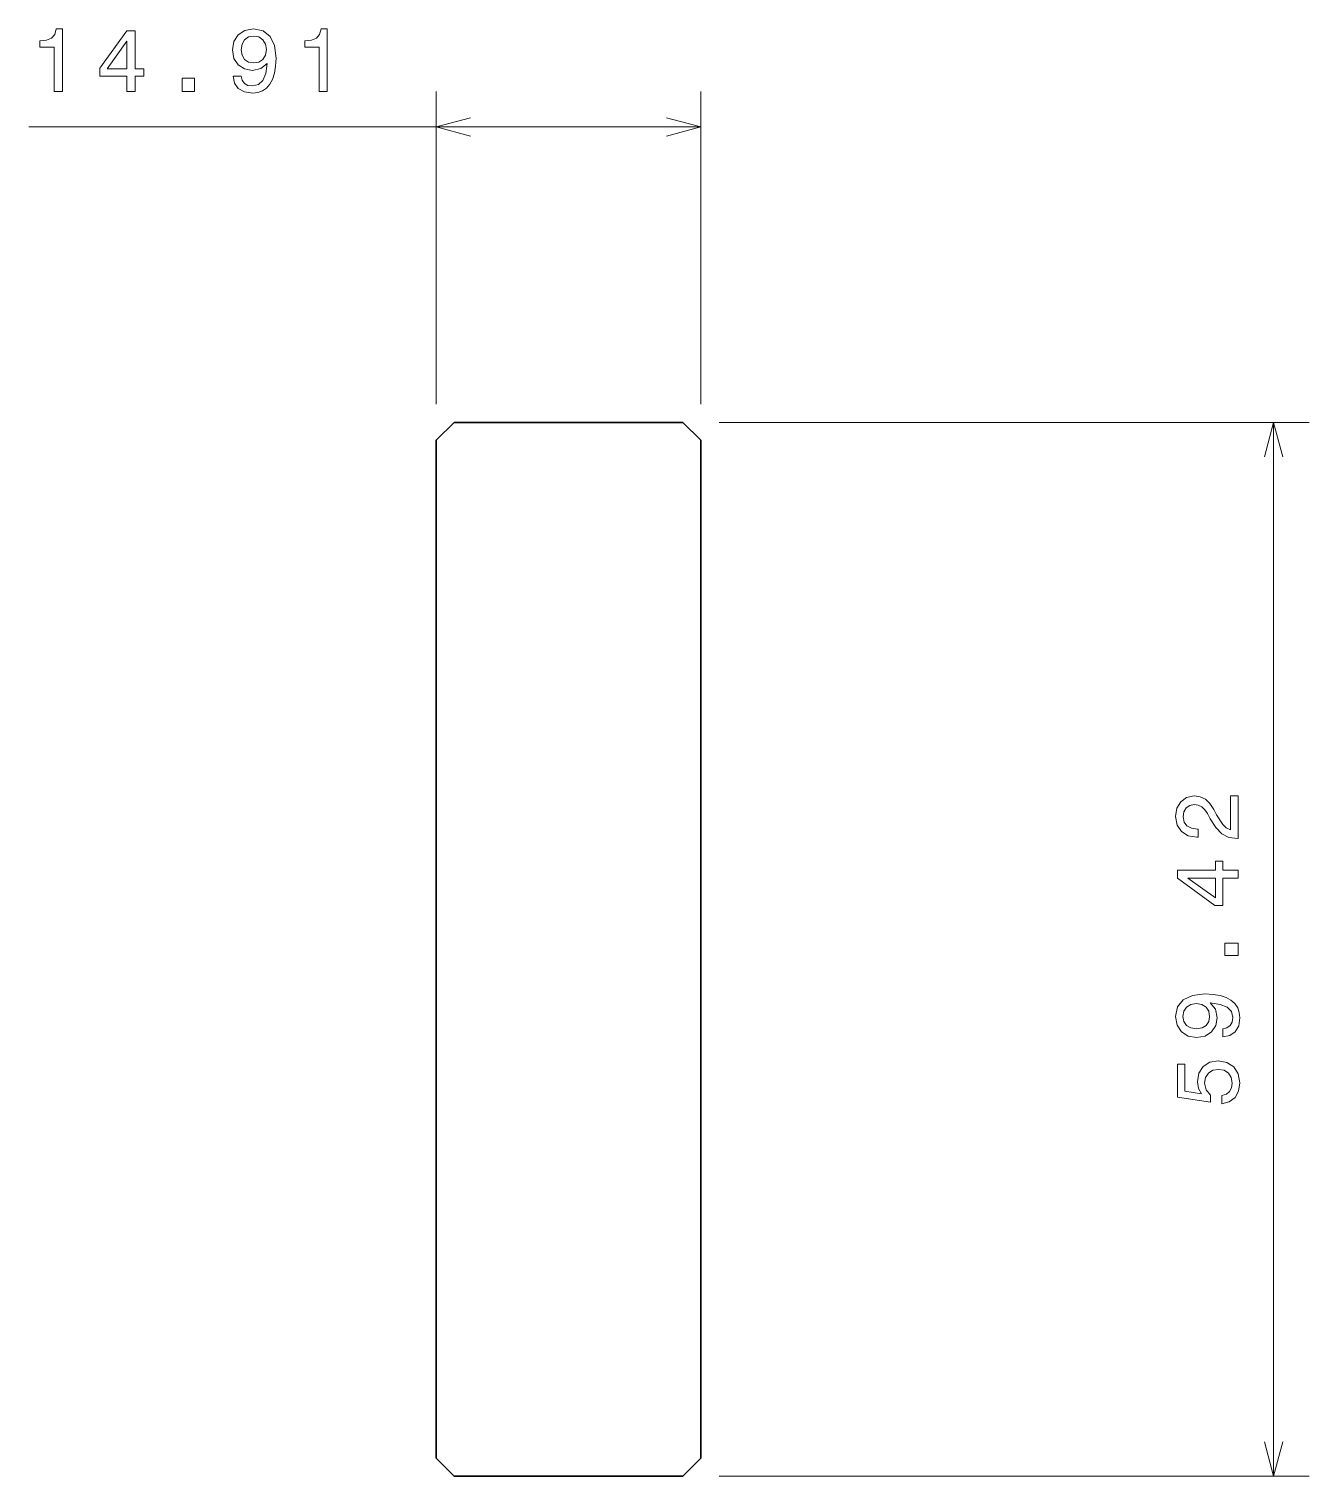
# Model space of a CAD drawing. Extents: x 118.1 to 190.3, y 75.3 to 156.9.
import ezdxf

# ---------------------------------------------------------------- set-up
doc = ezdxf.new("R2010")
doc.units = 0

msp = doc.modelspace()

# ---------------------------------------------------------------- linework, layer by layer
at = {"color": 7, "lineweight": 13}
for p, q in [((141.04274, 135.751694), (141.04274, 153.387939)), ((155.957275, 135.751694), (155.957275, 153.387939)), ((118.062622, 151.387939), (155.957275, 151.387939)), ((156.997269, 134.7117), (190.273529, 134.7117)), ((188.273529, 75.288307), (188.273529, 134.7117)), ((156.997269, 75.288307), (190.273529, 75.288307))]:
    msp.add_line(p, q, dxfattribs=at)
at = {"color": 7, "lineweight": 35}
for p, q in [((141.04274, 133.7117), (142.04274, 134.7117)), ((142.04274, 134.7117), (154.957275, 134.7117)), ((154.957275, 134.7117), (155.957275, 133.7117)), ((141.04274, 76.288307), (141.04274, 133.7117)), ((155.957275, 76.288307), (155.957275, 133.7117)), ((141.04274, 76.288307), (142.04274, 75.288307)), ((155.957275, 76.288307), (154.957275, 75.288307)), ((142.04274, 75.288307), (154.957275, 75.288307))]:
    msp.add_line(p, q, dxfattribs=at)
at = {"color": 7, "lineweight": 13}
for points in [[(119.489853, 153.387939), (119.948792, 153.387939), (119.948792, 156.913162), (119.60585, 156.913162), (119.515076, 156.605515), (119.333511, 156.398743), (119.056137, 156.27771), (118.672852, 156.237366), (118.672852, 155.879288), (119.489853, 155.879288)], [(123.59404, 153.387939), (124.047928, 153.387939), (124.047928, 154.255371), (124.547211, 154.255371), (124.547211, 154.658829), (124.047928, 154.658829), (124.047928, 156.812286), (123.588989, 156.812286), (122.055847, 154.699173), (122.055847, 154.255371), (123.59404, 154.255371)], [(129.578323, 154.255371), (129.653976, 153.856964), (129.870834, 153.549316), (130.213776, 153.357681), (130.667664, 153.287079), (130.96521, 153.322372), (131.232513, 153.413162), (131.459457, 153.569489), (131.651093, 153.791397), (131.802399, 154.068771), (131.913345, 154.411713), (131.978897, 154.805084), (132.00412, 155.258972), (131.918381, 155.970078), (131.671265, 156.489517), (131.277893, 156.8022), (130.738266, 156.913162), (130.244034, 156.822372), (129.870834, 156.580307), (129.628754, 156.207108), (129.548065, 155.738083), (129.628754, 155.253937), (129.865799, 154.885773), (130.218811, 154.653793), (130.667664, 154.57814), (131.141724, 154.673965), (131.499802, 154.966476), (131.419113, 154.406677), (131.257721, 154.008255), (131.010605, 153.771225), (130.672714, 153.695572), (130.410461, 153.730881), (130.218811, 153.841827), (130.092743, 154.018341), (130.042297, 154.255371)], [(134.433945, 153.387939), (134.892883, 153.387939), (134.892883, 156.913162), (134.549942, 156.913162), (134.459167, 156.605515), (134.277603, 156.398743), (134.000229, 156.27771), (133.616943, 156.237366), (133.616943, 155.879288), (134.433945, 155.879288)], [(122.479477, 154.658829), (123.59404, 156.22728), (123.59404, 154.658829)], [(130.037262, 155.743134), (130.087692, 156.055801), (130.228897, 156.302933), (130.450806, 156.459259), (130.738266, 156.51474), (131.035828, 156.459259), (131.262772, 156.302933), (131.403976, 156.060852), (131.459457, 155.748169), (131.403976, 155.43045), (131.262772, 155.19342), (131.030777, 155.047165), (130.723145, 154.996735), (130.44577, 155.047165), (130.228897, 155.19342), (130.087692, 155.4254)], [(126.704697, 153.387939), (127.400665, 153.387939), (127.400665, 154.139374), (126.704697, 154.139374)], [(186.273529, 111.241493), (186.273529, 113.647118), (185.839813, 113.647118), (185.839813, 111.745819), (185.602783, 111.85173), (185.406097, 112.033287), (185.048035, 112.593079), (184.896729, 112.890633), (184.679871, 113.223488), (184.427719, 113.460518), (184.130157, 113.596687), (183.792267, 113.647118), (183.368637, 113.561378), (183.035782, 113.324348), (182.823975, 112.961235), (182.748322, 112.492218), (182.834045, 112.008064), (183.071091, 111.639915), (183.449326, 111.402878), (183.948608, 111.322189), (184.019211, 111.322189), (184.019211, 111.78112), (183.978867, 111.78112), (183.635925, 111.826508), (183.383759, 111.962677), (183.222382, 112.179535), (183.166901, 112.467003), (183.217346, 112.759506), (183.343414, 112.976364), (183.5401, 113.117577), (183.787231, 113.168007), (184.019211, 113.132706), (184.215897, 113.036888), (184.38736, 112.875504), (184.538666, 112.653603), (184.700043, 112.356049), (185.012726, 111.861816), (185.345581, 111.513832), (185.749039, 111.30706), (186.258408, 111.241493)], [(186.273529, 109.013397), (186.273529, 109.467293), (185.406097, 109.467293), (185.406097, 109.966568), (185.00264, 109.966568), (185.00264, 109.467293), (182.849182, 109.467293), (182.849182, 109.008354), (184.962296, 107.475212), (185.406097, 107.475212), (185.406097, 109.013397)], [(185.00264, 107.898849), (183.434204, 109.013397), (185.00264, 109.013397)], [(186.273529, 104.652016), (186.273529, 105.347984), (185.522095, 105.347984), (185.522095, 104.652016)], [(185.406097, 100.053604), (185.80452, 100.12925), (186.112152, 100.346107), (186.303802, 100.689049), (186.374405, 101.142937), (186.339096, 101.440491), (186.248322, 101.707779), (186.09198, 101.934723), (185.870087, 102.126366), (185.592697, 102.277664), (185.249756, 102.388618), (184.856384, 102.454178), (184.402496, 102.479393), (183.691406, 102.393661), (183.171951, 102.146538), (182.859268, 101.753166), (182.748322, 101.213547), (182.839096, 100.719307), (183.081177, 100.346107), (183.454376, 100.104034), (183.923401, 100.023338), (184.407532, 100.104034), (184.775696, 100.341064), (185.00769, 100.694092), (185.083344, 101.142937), (184.987518, 101.617004), (184.695007, 101.975067), (185.254807, 101.894379), (185.653229, 101.732994), (185.890259, 101.485878), (185.965897, 101.14798), (185.930603, 100.885735), (185.819641, 100.694092), (185.643127, 100.568008), (185.406097, 100.517578)], [(183.91835, 100.512535), (183.605667, 100.562965), (183.358551, 100.704178), (183.202209, 100.926079), (183.146729, 101.213547), (183.202209, 101.511093), (183.358551, 101.738037), (183.600616, 101.87925), (183.9133, 101.934723), (184.231033, 101.87925), (184.468063, 101.738037), (184.614319, 101.50605), (184.664749, 101.19841), (184.614319, 100.921036), (184.468063, 100.704178), (184.236084, 100.562965)], [(185.360718, 96.277229), (185.774261, 96.388184), (186.097015, 96.6353), (186.298752, 96.998413), (186.374405, 97.462387), (186.28363, 97.971756), (186.036499, 98.370171), (185.643127, 98.62233), (185.138809, 98.718155), (184.6698, 98.632416), (184.301636, 98.390343), (184.064606, 98.0121), (183.978867, 97.522911), (184.039383, 97.144669), (184.205811, 96.852158), (183.262726, 96.99337), (183.262726, 98.526512), (182.849182, 98.526512), (182.849182, 96.655472), (184.705093, 96.378098), (184.705093, 96.781555), (184.468063, 97.074059), (184.382324, 97.447258), (184.437805, 97.770027), (184.599182, 98.017143), (184.846313, 98.173485), (185.164032, 98.228958), (185.48175, 98.173485), (185.728867, 98.0121), (185.885208, 97.764984), (185.940674, 97.447258), (185.90538, 97.17997), (185.789398, 96.973198), (185.607834, 96.821899), (185.360718, 96.746254)]]:
    msp.add_lwpolyline(points, close=True, dxfattribs=at)
for points in [[(142.974594, 151.905579), (141.04274, 151.387939), (142.974594, 150.8703)], [(154.025421, 150.8703), (155.957275, 151.387939), (154.025421, 151.905579)], [(188.791168, 132.779846), (188.273529, 134.7117), (187.75589, 132.779846)], [(187.75589, 77.220161), (188.273529, 75.288307), (188.791168, 77.220161)]]:
    msp.add_lwpolyline(points, dxfattribs=at)

doc.saveas('drawing.dxf')
